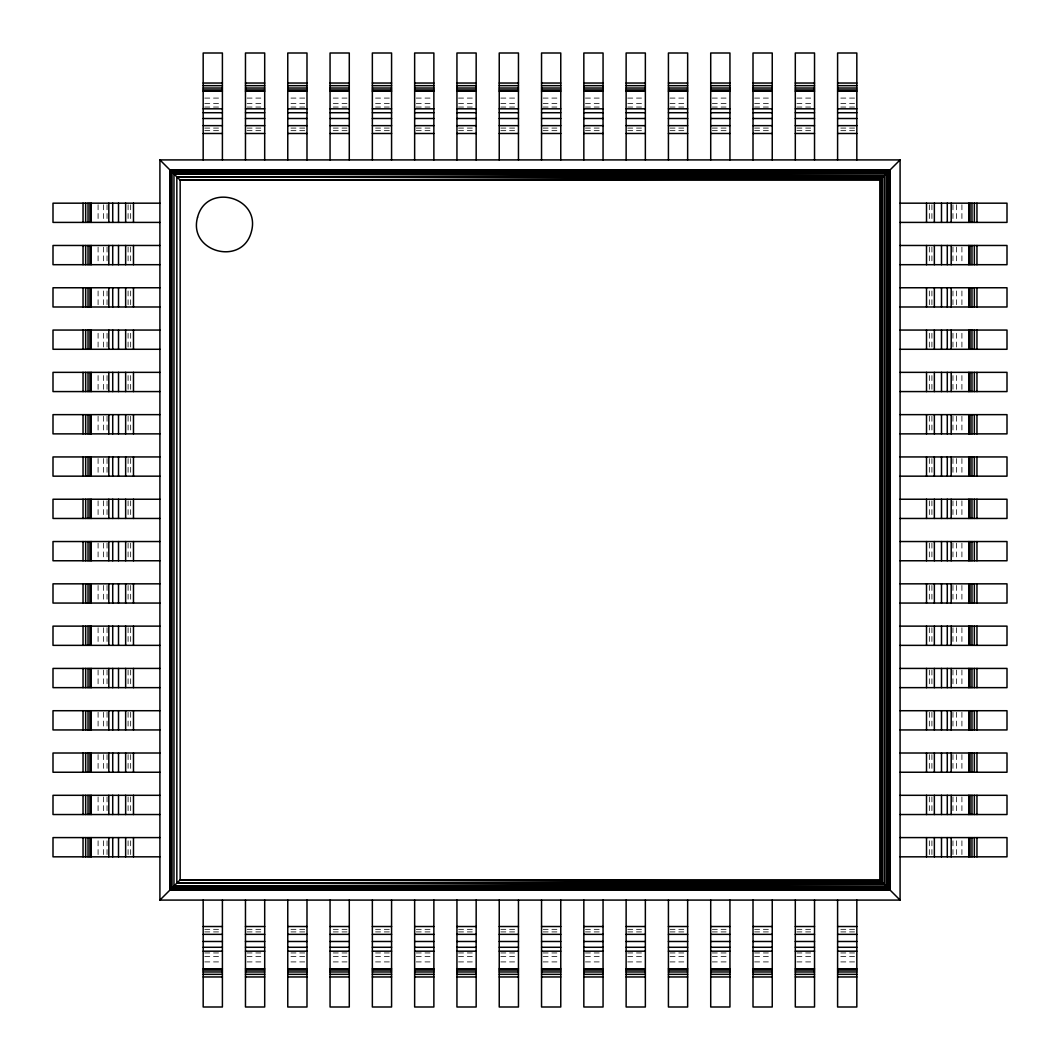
<?xml version="1.0" encoding="UTF-8"?>
<svg xmlns="http://www.w3.org/2000/svg" width="1060" height="1060" viewBox="0 0 1060 1060"><rect width="100%" height="100%" fill="white"/><g stroke="black" fill="none" stroke-linecap="round" stroke-linejoin="round"><path stroke-width="0.75" stroke-dasharray="5 3.75" d="M204.779 98.09L219.195 98.09M247.073 98.09L263.092 98.09M290.97 98.09L305.386 98.09M333.264 98.09L347.68 98.09M375.558 98.09L389.974 98.09M416.249 98.09L432.268 98.09M458.543 98.09L474.562 98.09M500.837 98.09L516.869 98.09M543.131 98.09L559.163 98.09M585.438 98.09L601.457 98.09M627.732 98.09L643.751 98.09M670.026 98.09L684.442 98.09M712.32 98.09L726.736 98.09M754.614 98.09L769.03 98.09M796.908 98.09L812.927 98.09M840.805 98.09L855.221 98.09M204.779 103.416L219.195 103.416M247.073 103.416L263.092 103.416M290.97 103.416L305.386 103.416M333.264 103.416L347.68 103.416M375.558 103.416L389.974 103.416M416.249 103.416L432.268 103.416M458.543 103.416L474.562 103.416M500.837 103.416L516.869 103.416M543.131 103.416L559.163 103.416M585.438 103.416L601.457 103.416M627.732 103.416L643.751 103.416M670.026 103.416L684.442 103.416M712.32 103.416L726.736 103.416M754.614 103.416L769.03 103.416M796.908 103.416L812.927 103.416M840.805 103.416L855.221 103.416M204.779 107.047L219.195 107.047M247.073 107.047L263.092 107.047M290.97 107.047L305.386 107.047M333.264 107.047L347.68 107.047M375.558 107.047L389.974 107.047M416.249 107.047L432.268 107.047M458.543 107.047L474.562 107.047M500.837 107.047L516.869 107.047M543.131 107.047L559.163 107.047M585.438 107.047L601.457 107.047M627.732 107.047L643.751 107.047M670.026 107.047L684.442 107.047M712.32 107.047L726.736 107.047M754.614 107.047L769.03 107.047M796.908 107.047L812.927 107.047M840.805 107.047L855.221 107.047M204.779 128.088L219.195 128.088M247.073 128.088L263.092 128.088M290.97 128.088L305.386 128.088M333.264 128.088L347.68 128.088M375.558 128.088L389.974 128.088M416.249 128.088L432.268 128.088M458.543 128.088L474.562 128.088M500.837 128.088L516.869 128.088M543.131 128.088L559.163 128.088M585.438 128.088L601.457 128.088M627.732 128.088L643.751 128.088M670.026 128.088L684.442 128.088M712.32 128.088L726.736 128.088M754.614 128.088L769.03 128.088M796.908 128.088L812.927 128.088M840.805 128.088L855.221 128.088M204.779 130.658L219.195 130.658M247.073 130.658L263.092 130.658M290.97 130.658L305.386 130.658M333.264 130.658L347.68 130.658M375.558 130.658L389.974 130.658M416.249 130.658L432.268 130.658M458.543 130.658L474.562 130.658M500.837 130.658L516.869 130.658M543.131 130.658L559.163 130.658M585.438 130.658L601.457 130.658M627.732 130.658L643.751 130.658M670.026 130.658L684.442 130.658M712.32 130.658L726.736 130.658M754.614 130.658L769.03 130.658M796.908 130.658L812.927 130.658M840.805 130.658L855.221 130.658M204.779 929.342L219.195 929.342M247.073 929.342L263.092 929.342M290.97 929.342L305.386 929.342M333.264 929.342L347.68 929.342M375.558 929.342L389.974 929.342M416.249 929.342L432.268 929.342M458.543 929.342L474.562 929.342M500.837 929.342L516.869 929.342M543.131 929.342L559.163 929.342M585.438 929.342L601.457 929.342M627.732 929.342L643.751 929.342M670.026 929.342L684.442 929.342M712.32 929.342L726.736 929.342M754.614 929.342L769.03 929.342M796.908 929.342L812.927 929.342M840.805 929.342L855.221 929.342M204.779 931.912L219.195 931.912M247.073 931.912L263.092 931.912M290.97 931.912L305.386 931.912M333.264 931.912L347.68 931.912M375.558 931.912L389.974 931.912M416.249 931.912L432.268 931.912M458.543 931.912L474.562 931.912M500.837 931.912L516.869 931.912M543.131 931.912L559.163 931.912M585.438 931.912L601.457 931.912M627.732 931.912L643.751 931.912M670.026 931.912L684.442 931.912M712.32 931.912L726.736 931.912M754.614 931.912L769.03 931.912M796.908 931.912L812.927 931.912M840.805 931.912L855.221 931.912M204.779 952.953L219.195 952.953M247.073 952.953L263.092 952.953M290.97 952.953L305.386 952.953M333.264 952.953L347.68 952.953M375.558 952.953L389.974 952.953M416.249 952.953L432.268 952.953M458.543 952.953L474.562 952.953M500.837 952.953L516.869 952.953M543.131 952.953L559.163 952.953M585.438 952.953L601.457 952.953M627.732 952.953L643.751 952.953M670.026 952.953L684.442 952.953M712.32 952.953L726.736 952.953M754.614 952.953L769.03 952.953M796.908 952.953L812.927 952.953M840.805 952.953L855.221 952.953M204.779 956.584L219.195 956.584M247.073 956.584L263.092 956.584M290.97 956.584L305.386 956.584M333.264 956.584L347.68 956.584M375.558 956.584L389.974 956.584M416.249 956.584L432.268 956.584M458.543 956.584L474.562 956.584M500.837 956.584L516.869 956.584M543.131 956.584L559.163 956.584M585.438 956.584L601.457 956.584M627.732 956.584L643.751 956.584M670.026 956.584L684.442 956.584M712.32 956.584L726.736 956.584M754.614 956.584L769.03 956.584M796.908 956.584L812.927 956.584M840.805 956.584L855.221 956.584M204.779 961.91L219.195 961.91M247.073 961.91L263.092 961.91M290.97 961.91L305.386 961.91M333.264 961.91L347.68 961.91M375.558 961.91L389.974 961.91M416.249 961.91L432.268 961.91M458.543 961.91L474.562 961.91M500.837 961.91L516.869 961.91M543.131 961.91L559.163 961.91M585.438 961.91L601.457 961.91M627.732 961.91L643.751 961.91M670.026 961.91L684.442 961.91M712.32 961.91L726.736 961.91M754.614 961.91L769.03 961.91M796.908 961.91L812.927 961.91M840.805 961.91L855.221 961.91M961.91 204.779L961.91 219.195M961.91 247.073L961.91 263.092M961.91 290.97L961.91 305.386M961.91 333.264L961.91 347.68M961.91 375.558L961.91 389.974M961.91 416.249L961.91 432.268M961.91 458.543L961.91 474.562M961.91 500.837L961.91 516.869M961.91 543.131L961.91 559.163M961.91 585.438L961.91 601.457M961.91 627.732L961.91 643.751M961.91 670.026L961.91 684.442M961.91 712.32L961.91 726.736M961.91 754.614L961.91 769.03M961.91 796.908L961.91 812.927M961.91 840.805L961.91 855.221M956.584 204.779L956.584 219.195M956.584 247.073L956.584 263.092M956.584 290.97L956.584 305.386M956.584 333.264L956.584 347.68M956.584 375.558L956.584 389.974M956.584 416.249L956.584 432.268M956.584 458.543L956.584 474.562M956.584 500.837L956.584 516.869M956.584 543.131L956.584 559.163M956.584 585.438L956.584 601.457M956.584 627.732L956.584 643.751M956.584 670.026L956.584 684.442M956.584 712.32L956.584 726.736M956.584 754.614L956.584 769.03M956.584 796.908L956.584 812.927M956.584 840.805L956.584 855.221M952.953 204.779L952.953 219.195M952.953 247.073L952.953 263.092M952.953 290.97L952.953 305.386M952.953 333.264L952.953 347.68M952.953 375.558L952.953 389.974M952.953 416.249L952.953 432.268M952.953 458.543L952.953 474.562M952.953 500.837L952.953 516.869M952.953 543.131L952.953 559.163M952.953 585.438L952.953 601.457M952.953 627.732L952.953 643.751M952.953 670.026L952.953 684.442M952.953 712.32L952.953 726.736M952.953 754.614L952.953 769.03M952.953 796.908L952.953 812.927M952.953 840.805L952.953 855.221M931.912 204.779L931.912 219.195M931.912 247.073L931.912 263.092M931.912 290.97L931.912 305.386M931.912 333.264L931.912 347.68M931.912 375.558L931.912 389.974M931.912 416.249L931.912 432.268M931.912 458.543L931.912 474.562M931.912 500.837L931.912 516.869M931.912 543.131L931.912 559.163M931.912 585.438L931.912 601.457M931.912 627.732L931.912 643.751M931.912 670.026L931.912 684.442M931.912 712.32L931.912 726.736M931.912 754.614L931.912 769.03M931.912 796.908L931.912 812.927M931.912 840.805L931.912 855.221M929.342 204.779L929.342 219.195M929.342 247.073L929.342 263.092M929.342 290.97L929.342 305.386M929.342 333.264L929.342 347.68M929.342 375.558L929.342 389.974M929.342 416.249L929.342 432.268M929.342 458.543L929.342 474.562M929.342 500.837L929.342 516.869M929.342 543.131L929.342 559.163M929.342 585.438L929.342 601.457M929.342 627.732L929.342 643.751M929.342 670.026L929.342 684.442M929.342 712.32L929.342 726.736M929.342 754.614L929.342 769.03M929.342 796.908L929.342 812.927M929.342 840.805L929.342 855.221M130.658 204.779L130.658 219.195M130.658 247.073L130.658 263.092M130.658 290.97L130.658 305.386M130.658 333.264L130.658 347.68M130.658 375.558L130.658 389.974M130.658 416.249L130.658 432.268M130.658 458.543L130.658 474.562M130.658 500.837L130.658 516.869M130.658 543.131L130.658 559.163M130.658 585.438L130.658 601.457M130.658 627.732L130.658 643.751M130.658 670.026L130.658 684.442M130.658 712.32L130.658 726.736M130.658 754.614L130.658 769.03M130.658 796.908L130.658 812.927M130.658 840.805L130.658 855.221M128.088 204.779L128.088 219.195M128.088 247.073L128.088 263.092M128.088 290.97L128.088 305.386M128.088 333.264L128.088 347.68M128.088 375.558L128.088 389.974M128.088 416.249L128.088 432.268M128.088 458.543L128.088 474.562M128.088 500.837L128.088 516.869M128.088 543.131L128.088 559.163M128.088 585.438L128.088 601.457M128.088 627.732L128.088 643.751M128.088 670.026L128.088 684.442M128.088 712.32L128.088 726.736M128.088 754.614L128.088 769.03M128.088 796.908L128.088 812.927M128.088 840.805L128.088 855.221M107.047 204.779L107.047 219.195M107.047 247.073L107.047 263.092M107.047 290.97L107.047 305.386M107.047 333.264L107.047 347.68M107.047 375.558L107.047 389.974M107.047 416.249L107.047 432.268M107.047 458.543L107.047 474.562M107.047 500.837L107.047 516.869M107.047 543.131L107.047 559.163M107.047 585.438L107.047 601.457M107.047 627.732L107.047 643.751M107.047 670.026L107.047 684.442M107.047 712.32L107.047 726.736M107.047 754.614L107.047 769.03M107.047 796.908L107.047 812.927M107.047 840.805L107.047 855.221M103.416 204.779L103.416 219.195M103.416 247.073L103.416 263.092M103.416 290.97L103.416 305.386M103.416 333.264L103.416 347.68M103.416 375.558L103.416 389.974M103.416 416.249L103.416 432.268M103.416 458.543L103.416 474.562M103.416 500.837L103.416 516.869M103.416 543.131L103.416 559.163M103.416 585.438L103.416 601.457M103.416 627.732L103.416 643.751M103.416 670.026L103.416 684.442M103.416 712.32L103.416 726.736M103.416 754.614L103.416 769.03M103.416 796.908L103.416 812.927M103.416 840.805L103.416 855.221M98.09 204.779L98.09 219.195M98.09 247.073L98.09 263.092M98.09 290.97L98.09 305.386M98.09 333.264L98.09 347.68M98.09 375.558L98.09 389.974M98.09 416.249L98.09 432.268M98.09 458.543L98.09 474.562M98.09 500.837L98.09 516.869M98.09 543.131L98.09 559.163M98.09 585.438L98.09 601.457M98.09 627.732L98.09 643.751M98.09 670.026L98.09 684.442M98.09 712.32L98.09 726.736M98.09 754.614L98.09 769.03M98.09 796.908L98.09 812.927M98.09 840.805L98.09 855.221"/><path stroke-width="1.5" d="M159.914 900.086L180.173 879.826L180.173 180.173L159.914 159.914L159.914 900.086L900.086 900.086L900.086 159.914L159.914 159.914M900.086 900.086L879.826 879.826L879.826 180.173L900.086 159.914M884.279 884.279L176.834 883.165L882.437 882.437L882.437 177.563L176.834 176.834L881.125 178.875L881.125 881.125L176.834 883.165L176.834 176.834L884.279 175.721L884.279 884.279L173.972 886.028L173.972 173.972L887.525 172.475L887.525 887.525L172.038 887.962L172.038 172.038L888.757 171.243L888.757 888.757L170.753 889.247L170.753 170.753L889.631 170.369L889.631 889.631L170.196 889.804L170.196 170.196L890.175 169.825L890.175 890.175L169.825 890.175L169.825 169.825L890.175 169.825M881.125 178.875L180.173 180.173L879.826 180.173M203.175 83.038L222.401 83.038M245.469 83.038L264.695 83.038M287.764 83.038L306.989 83.038M330.058 83.038L349.283 83.038M372.351 83.038L391.577 83.038M414.645 83.038L433.871 83.038M456.94 83.038L476.165 83.038M499.233 83.038L518.459 83.038M541.541 83.038L560.767 83.038M583.835 83.038L603.06 83.038M626.129 83.038L645.355 83.038M668.423 83.038L687.649 83.038M710.717 83.038L729.942 83.038M753.011 83.038L772.237 83.038M795.305 83.038L814.53 83.038M837.599 83.038L856.824 83.038M203.175 85.661L222.401 85.661M245.469 85.661L264.695 85.661M287.764 85.661L306.989 85.661M330.058 85.661L349.283 85.661M372.351 85.661L391.577 85.661M414.645 85.661L433.871 85.661M456.94 85.661L476.165 85.661M499.233 85.661L518.459 85.661M541.541 85.661L560.767 85.661M583.835 85.661L603.06 85.661M626.129 85.661L645.355 85.661M668.423 85.661L687.649 85.661M710.717 85.661L729.942 85.661M753.011 85.661L772.237 85.661M795.305 85.661L814.53 85.661M837.599 85.661L856.824 85.661M203.175 88.033L222.401 88.033M245.469 88.033L264.695 88.033M287.764 88.033L306.989 88.033M330.058 88.033L349.283 88.033M372.351 88.033L391.577 88.033M414.645 88.033L433.871 88.033M456.94 88.033L476.165 88.033M499.233 88.033L518.459 88.033M541.541 88.033L560.767 88.033M583.835 88.033L603.06 88.033M626.129 88.033L645.355 88.033M668.423 88.033L687.649 88.033M710.717 88.033L729.942 88.033M753.011 88.033L772.237 88.033M795.305 88.033L814.53 88.033M837.599 88.033L856.824 88.033M203.175 89.941L222.401 89.941M245.469 89.941L264.695 89.941M287.764 89.941L306.989 89.941M330.058 89.941L349.283 89.941M372.351 89.941L391.577 89.941M414.645 89.941L433.871 89.941M456.94 89.941L476.165 89.941M499.233 89.941L518.459 89.941M541.541 89.941L560.767 89.941M583.835 89.941L603.06 89.941M626.129 89.941L645.355 89.941M668.423 89.941L687.649 89.941M710.717 89.941L729.942 89.941M753.011 89.941L772.237 89.941M795.305 89.941L814.53 89.941M837.599 89.941L856.824 89.941M203.175 91.253L222.401 91.253M245.469 91.253L264.695 91.253M287.764 91.253L306.989 91.253M330.058 91.253L349.283 91.253M372.351 91.253L391.577 91.253M414.645 91.253L433.871 91.253M456.94 91.253L476.165 91.253M499.233 91.253L518.459 91.253M541.541 91.253L560.767 91.253M583.835 91.253L603.06 91.253M626.129 91.253L645.355 91.253M668.423 91.253L687.649 91.253M710.717 91.253L729.942 91.253M753.011 91.253L772.237 91.253M795.305 91.253L814.53 91.253M837.599 91.253L856.824 91.253M203.175 108.809L222.401 108.809M245.469 108.809L264.695 108.809M287.764 108.809L306.989 108.809M330.058 108.809L349.283 108.809M372.351 108.809L391.577 108.809M414.645 108.809L433.871 108.809M456.94 108.809L476.165 108.809M499.233 108.809L518.459 108.809M541.541 108.809L560.767 108.809M583.835 108.809L603.06 108.809M626.129 108.809L645.355 108.809M668.423 108.809L687.649 108.809M710.717 108.809L729.942 108.809M753.011 108.809L772.237 108.809M795.305 108.809L814.53 108.809M837.599 108.809L856.824 108.809M203.175 112.718L222.401 112.718M245.469 112.718L264.695 112.718M287.764 112.718L306.989 112.718M330.058 112.718L349.283 112.718M372.351 112.718L391.577 112.718M414.645 112.718L433.871 112.718M456.94 112.718L476.165 112.718M499.233 112.718L518.459 112.718M541.541 112.718L560.767 112.718M583.835 112.718L603.06 112.718M626.129 112.718L645.355 112.718M668.423 112.718L687.649 112.718M710.717 112.718L729.942 112.718M753.011 112.718L772.237 112.718M795.305 112.718L814.53 112.718M837.599 112.718L856.824 112.718M203.175 118.508L222.401 118.508M245.469 118.508L264.695 118.508M287.764 118.508L306.989 118.508M330.058 118.508L349.283 118.508M372.351 118.508L391.577 118.508M414.645 118.508L433.871 118.508M456.94 118.508L476.165 118.508M499.233 118.508L518.459 118.508M541.541 118.508L560.767 118.508M583.835 118.508L603.06 118.508M626.129 118.508L645.355 118.508M668.423 118.508L687.649 118.508M710.717 118.508L729.942 118.508M753.011 118.508L772.237 118.508M795.305 118.508L814.53 118.508M837.599 118.508L856.824 118.508M203.175 125.65L222.401 125.65M245.469 125.65L264.695 125.65M287.764 125.65L306.989 125.65M330.058 125.65L349.283 125.65M372.351 125.65L391.577 125.65M414.645 125.65L433.871 125.65M456.94 125.65L476.165 125.65M499.233 125.65L518.459 125.65M541.541 125.65L560.767 125.65M583.835 125.65L603.06 125.65M626.129 125.65L645.355 125.65M668.423 125.65L687.649 125.65M710.717 125.65L729.942 125.65M753.011 125.65L772.237 125.65M795.305 125.65L814.53 125.65M837.599 125.65L856.824 125.65M203.175 133.48L222.401 133.48M245.469 133.48L264.695 133.48M287.764 133.48L306.989 133.48M330.058 133.48L349.283 133.48M372.351 133.48L391.577 133.48M414.645 133.48L433.871 133.48M456.94 133.48L476.165 133.48M499.233 133.48L518.459 133.48M541.541 133.48L560.767 133.48M583.835 133.48L603.06 133.48M626.129 133.48L645.355 133.48M668.423 133.48L687.649 133.48M710.717 133.48L729.942 133.48M753.011 133.48L772.237 133.48M795.305 133.48L814.53 133.48M837.599 133.48L856.824 133.48M170.196 170.196L889.631 170.369M172.038 172.038L887.525 172.475M159.914 203.175L53 203.175L53 222.401L159.914 222.401M900.086 203.175L1007 203.175L1007 222.401L900.086 222.401M159.914 245.469L53 245.469L53 264.695L159.914 264.695M900.086 245.469L1007 245.469L1007 264.695L900.086 264.695M159.914 287.764L53 287.764L53 306.989L159.914 306.989M900.086 287.764L1007 287.764L1007 306.989L900.086 306.989M159.914 330.058L53 330.058L53 349.283L159.914 349.283M900.086 330.058L1007 330.058L1007 349.283L900.086 349.283M159.914 372.351L53 372.351L53 391.577L159.914 391.577M900.086 372.351L1007 372.351L1007 391.577L900.086 391.577M159.914 414.645L53 414.645L53 433.871L159.914 433.871M900.086 414.645L1007 414.645L1007 433.871L900.086 433.871M159.914 456.94L53 456.94L53 476.165L159.914 476.165M900.086 456.94L1007 456.94L1007 476.165L900.086 476.165M159.914 499.233L53 499.233L53 518.459L159.914 518.459M900.086 499.233L1007 499.233L1007 518.459L900.086 518.459M159.914 541.541L53 541.541L53 560.767L159.914 560.767M900.086 541.541L1007 541.541L1007 560.767L900.086 560.767M159.914 583.835L53 583.835L53 603.06L159.914 603.06M900.086 583.835L1007 583.835L1007 603.06L900.086 603.06M159.914 626.129L53 626.129L53 645.355L159.914 645.355M900.086 626.129L1007 626.129L1007 645.355L900.086 645.355M159.914 668.423L53 668.423L53 687.649L159.914 687.649M900.086 668.423L1007 668.423L1007 687.649L900.086 687.649M159.914 710.717L53 710.717L53 729.942L159.914 729.942M900.086 710.717L1007 710.717L1007 729.942L900.086 729.942M159.914 753.011L53 753.011L53 772.237L159.914 772.237M900.086 753.011L1007 753.011L1007 772.237L900.086 772.237M159.914 795.305L53 795.305L53 814.53L159.914 814.53M900.086 795.305L1007 795.305L1007 814.53L900.086 814.53M159.914 837.599L53 837.599L53 856.824L159.914 856.824M900.086 837.599L1007 837.599L1007 856.824L900.086 856.824M879.826 879.826L180.173 879.826L881.125 881.125M170.753 889.247L889.631 889.631M170.196 889.804L890.175 890.175M203.175 926.519L222.401 926.519M245.469 926.519L264.695 926.519M287.764 926.519L306.989 926.519M330.058 926.519L349.283 926.519M372.351 926.519L391.577 926.519M414.645 926.519L433.871 926.519M456.94 926.519L476.165 926.519M499.233 926.519L518.459 926.519M541.541 926.519L560.767 926.519M583.835 926.519L603.06 926.519M626.129 926.519L645.355 926.519M668.423 926.519L687.649 926.519M710.717 926.519L729.942 926.519M753.011 926.519L772.237 926.519M795.305 926.519L814.53 926.519M837.599 926.519L856.824 926.519M203.175 934.35L222.401 934.35M245.469 934.35L264.695 934.35M287.764 934.35L306.989 934.35M330.058 934.35L349.283 934.35M372.351 934.35L391.577 934.35M414.645 934.35L433.871 934.35M456.94 934.35L476.165 934.35M499.233 934.35L518.459 934.35M541.541 934.35L560.767 934.35M583.835 934.35L603.06 934.35M626.129 934.35L645.355 934.35M668.423 934.35L687.649 934.35M710.717 934.35L729.942 934.35M753.011 934.35L772.237 934.35M795.305 934.35L814.53 934.35M837.599 934.35L856.824 934.35M203.175 941.492L222.401 941.492M245.469 941.492L264.695 941.492M287.764 941.492L306.989 941.492M330.058 941.492L349.283 941.492M372.351 941.492L391.577 941.492M414.645 941.492L433.871 941.492M456.94 941.492L476.165 941.492M499.233 941.492L518.459 941.492M541.541 941.492L560.767 941.492M583.835 941.492L603.06 941.492M626.129 941.492L645.355 941.492M668.423 941.492L687.649 941.492M710.717 941.492L729.942 941.492M753.011 941.492L772.237 941.492M795.305 941.492L814.53 941.492M837.599 941.492L856.824 941.492M203.175 947.282L222.401 947.282M245.469 947.282L264.695 947.282M287.764 947.282L306.989 947.282M330.058 947.282L349.283 947.282M372.351 947.282L391.577 947.282M414.645 947.282L433.871 947.282M456.94 947.282L476.165 947.282M499.233 947.282L518.459 947.282M541.541 947.282L560.767 947.282M583.835 947.282L603.06 947.282M626.129 947.282L645.355 947.282M668.423 947.282L687.649 947.282M710.717 947.282L729.942 947.282M753.011 947.282L772.237 947.282M795.305 947.282L814.53 947.282M837.599 947.282L856.824 947.282M203.175 951.191L222.401 951.191M245.469 951.191L264.695 951.191M287.764 951.191L306.989 951.191M330.058 951.191L349.283 951.191M372.351 951.191L391.577 951.191M414.645 951.191L433.871 951.191M456.94 951.191L476.165 951.191M499.233 951.191L518.459 951.191M541.541 951.191L560.767 951.191M583.835 951.191L603.06 951.191M626.129 951.191L645.355 951.191M668.423 951.191L687.649 951.191M710.717 951.191L729.942 951.191M753.011 951.191L772.237 951.191M795.305 951.191L814.53 951.191M837.599 951.191L856.824 951.191M203.175 968.747L222.401 968.747M245.469 968.747L264.695 968.747M287.764 968.747L306.989 968.747M330.058 968.747L349.283 968.747M372.351 968.747L391.577 968.747M414.645 968.747L433.871 968.747M456.94 968.747L476.165 968.747M499.233 968.747L518.459 968.747M541.541 968.747L560.767 968.747M583.835 968.747L603.06 968.747M626.129 968.747L645.355 968.747M668.423 968.747L687.649 968.747M710.717 968.747L729.942 968.747M753.011 968.747L772.237 968.747M795.305 968.747L814.53 968.747M837.599 968.747L856.824 968.747M203.175 970.059L222.401 970.059M245.469 970.059L264.695 970.059M287.764 970.059L306.989 970.059M330.058 970.059L349.283 970.059M372.351 970.059L391.577 970.059M414.645 970.059L433.871 970.059M456.94 970.059L476.165 970.059M499.233 970.059L518.459 970.059M541.541 970.059L560.767 970.059M583.835 970.059L603.06 970.059M626.129 970.059L645.355 970.059M668.423 970.059L687.649 970.059M710.717 970.059L729.942 970.059M753.011 970.059L772.237 970.059M795.305 970.059L814.53 970.059M837.599 970.059L856.824 970.059M203.175 971.967L222.401 971.967M245.469 971.967L264.695 971.967M287.764 971.967L306.989 971.967M330.058 971.967L349.283 971.967M372.351 971.967L391.577 971.967M414.645 971.967L433.871 971.967M456.94 971.967L476.165 971.967M499.233 971.967L518.459 971.967M541.541 971.967L560.767 971.967M583.835 971.967L603.06 971.967M626.129 971.967L645.355 971.967M668.423 971.967L687.649 971.967M710.717 971.967L729.942 971.967M753.011 971.967L772.237 971.967M795.305 971.967L814.53 971.967M837.599 971.967L856.824 971.967M203.175 974.339L222.401 974.339M245.469 974.339L264.695 974.339M287.764 974.339L306.989 974.339M330.058 974.339L349.283 974.339M372.351 974.339L391.577 974.339M414.645 974.339L433.871 974.339M456.94 974.339L476.165 974.339M499.233 974.339L518.459 974.339M541.541 974.339L560.767 974.339M583.835 974.339L603.06 974.339M626.129 974.339L645.355 974.339M668.423 974.339L687.649 974.339M710.717 974.339L729.942 974.339M753.011 974.339L772.237 974.339M795.305 974.339L814.53 974.339M837.599 974.339L856.824 974.339M203.175 976.962L222.401 976.962M245.469 976.962L264.695 976.962M287.764 976.962L306.989 976.962M330.058 976.962L349.283 976.962M372.351 976.962L391.577 976.962M414.645 976.962L433.871 976.962M456.94 976.962L476.165 976.962M499.233 976.962L518.459 976.962M541.541 976.962L560.767 976.962M583.835 976.962L603.06 976.962M626.129 976.962L645.355 976.962M668.423 976.962L687.649 976.962M710.717 976.962L729.942 976.962M753.011 976.962L772.237 976.962M795.305 976.962L814.53 976.962M837.599 976.962L856.824 976.962M170.753 170.753L888.757 171.243M887.525 887.525L173.972 886.028L886.014 886.014L886.014 173.986L173.972 173.972L884.279 175.721M172.038 887.962L888.757 888.757M976.962 203.175L976.962 222.401M976.962 245.469L976.962 264.695M976.962 287.764L976.962 306.989M976.962 330.058L976.962 349.283M976.962 372.351L976.962 391.577M976.962 414.645L976.962 433.871M976.962 456.94L976.962 476.165M976.962 499.233L976.962 518.459M976.962 541.541L976.962 560.767M976.962 583.835L976.962 603.06M976.962 626.129L976.962 645.355M976.962 668.423L976.962 687.649M976.962 710.717L976.962 729.942M976.962 753.011L976.962 772.237M976.962 795.305L976.962 814.53M976.962 837.599L976.962 856.824M974.339 203.175L974.339 222.401M974.339 245.469L974.339 264.695M974.339 287.764L974.339 306.989M974.339 330.058L974.339 349.283M974.339 372.351L974.339 391.577M974.339 414.645L974.339 433.871M974.339 456.94L974.339 476.165M974.339 499.233L974.339 518.459M974.339 541.541L974.339 560.767M974.339 583.835L974.339 603.06M974.339 626.129L974.339 645.355M974.339 668.423L974.339 687.649M974.339 710.717L974.339 729.942M974.339 753.011L974.339 772.237M974.339 795.305L974.339 814.53M974.339 837.599L974.339 856.824M971.967 203.175L971.967 222.401M971.967 245.469L971.967 264.695M971.967 287.764L971.967 306.989M971.967 330.058L971.967 349.283M971.967 372.351L971.967 391.577M971.967 414.645L971.967 433.871M971.967 456.94L971.967 476.165M971.967 499.233L971.967 518.459M971.967 541.541L971.967 560.767M971.967 583.835L971.967 603.06M971.967 626.129L971.967 645.355M971.967 668.423L971.967 687.649M971.967 710.717L971.967 729.942M971.967 753.011L971.967 772.237M971.967 795.305L971.967 814.53M971.967 837.599L971.967 856.824M970.059 203.175L970.059 222.401M970.059 245.469L970.059 264.695M970.059 287.764L970.059 306.989M970.059 330.058L970.059 349.283M970.059 372.351L970.059 391.577M970.059 414.645L970.059 433.871M970.059 456.94L970.059 476.165M970.059 499.233L970.059 518.459M970.059 541.541L970.059 560.767M970.059 583.835L970.059 603.06M970.059 626.129L970.059 645.355M970.059 668.423L970.059 687.649M970.059 710.717L970.059 729.942M970.059 753.011L970.059 772.237M970.059 795.305L970.059 814.53M970.059 837.599L970.059 856.824M968.747 203.175L968.747 222.401M968.747 245.469L968.747 264.695M968.747 287.764L968.747 306.989M968.747 330.058L968.747 349.283M968.747 372.351L968.747 391.577M968.747 414.645L968.747 433.871M968.747 456.94L968.747 476.165M968.747 499.233L968.747 518.459M968.747 541.541L968.747 560.767M968.747 583.835L968.747 603.06M968.747 626.129L968.747 645.355M968.747 668.423L968.747 687.649M968.747 710.717L968.747 729.942M968.747 753.011L968.747 772.237M968.747 795.305L968.747 814.53M968.747 837.599L968.747 856.824M951.191 203.175L951.191 222.401M951.191 245.469L951.191 264.695M951.191 287.764L951.191 306.989M951.191 330.058L951.191 349.283M951.191 372.351L951.191 391.577M951.191 414.645L951.191 433.871M951.191 456.94L951.191 476.165M951.191 499.233L951.191 518.459M951.191 541.541L951.191 560.767M951.191 583.835L951.191 603.06M951.191 626.129L951.191 645.355M951.191 668.423L951.191 687.649M951.191 710.717L951.191 729.942M951.191 753.011L951.191 772.237M951.191 795.305L951.191 814.53M951.191 837.599L951.191 856.824M947.282 203.175L947.282 222.401M947.282 245.469L947.282 264.695M947.282 287.764L947.282 306.989M947.282 330.058L947.282 349.283M947.282 372.351L947.282 391.577M947.282 414.645L947.282 433.871M947.282 456.94L947.282 476.165M947.282 499.233L947.282 518.459M947.282 541.541L947.282 560.767M947.282 583.835L947.282 603.06M947.282 626.129L947.282 645.355M947.282 668.423L947.282 687.649M947.282 710.717L947.282 729.942M947.282 753.011L947.282 772.237M947.282 795.305L947.282 814.53M947.282 837.599L947.282 856.824M941.492 203.175L941.492 222.401M941.492 245.469L941.492 264.695M941.492 287.764L941.492 306.989M941.492 330.058L941.492 349.283M941.492 372.351L941.492 391.577M941.492 414.645L941.492 433.871M941.492 456.94L941.492 476.165M941.492 499.233L941.492 518.459M941.492 541.541L941.492 560.767M941.492 583.835L941.492 603.06M941.492 626.129L941.492 645.355M941.492 668.423L941.492 687.649M941.492 710.717L941.492 729.942M941.492 753.011L941.492 772.237M941.492 795.305L941.492 814.53M941.492 837.599L941.492 856.824M934.35 203.175L934.35 222.401M934.35 245.469L934.35 264.695M934.35 287.764L934.35 306.989M934.35 330.058L934.35 349.283M934.35 372.351L934.35 391.577M934.35 414.645L934.35 433.871M934.35 456.94L934.35 476.165M934.35 499.233L934.35 518.459M934.35 541.541L934.35 560.767M934.35 583.835L934.35 603.06M934.35 626.129L934.35 645.355M934.35 668.423L934.35 687.649M934.35 710.717L934.35 729.942M934.35 753.011L934.35 772.237M934.35 795.305L934.35 814.53M934.35 837.599L934.35 856.824M926.519 203.175L926.519 222.401M926.519 245.469L926.519 264.695M926.519 287.764L926.519 306.989M926.519 330.058L926.519 349.283M926.519 372.351L926.519 391.577M926.519 414.645L926.519 433.871M926.519 456.94L926.519 476.165M926.519 499.233L926.519 518.459M926.519 541.541L926.519 560.767M926.519 583.835L926.519 603.06M926.519 626.129L926.519 645.355M926.519 668.423L926.519 687.649M926.519 710.717L926.519 729.942M926.519 753.011L926.519 772.237M926.519 795.305L926.519 814.53M926.519 837.599L926.519 856.824M856.824 159.914L856.824 53L837.599 53L837.599 159.914M856.824 900.086L856.824 1007L837.599 1007L837.599 900.086M814.53 159.914L814.53 53L795.305 53L795.305 159.914M814.53 900.086L814.53 1007L795.305 1007L795.305 900.086M772.237 159.914L772.237 53L753.011 53L753.011 159.914M772.237 900.086L772.237 1007L753.011 1007L753.011 900.086M729.942 159.914L729.942 53L710.717 53L710.717 159.914M729.942 900.086L729.942 1007L710.717 1007L710.717 900.086M687.649 159.914L687.649 53L668.423 53L668.423 159.914M687.649 900.086L687.649 1007L668.423 1007L668.423 900.086M645.355 159.914L645.355 53L626.129 53L626.129 159.914M645.355 900.086L645.355 1007L626.129 1007L626.129 900.086M603.06 159.914L603.06 53L583.835 53L583.835 159.914M603.06 900.086L603.06 1007L583.835 1007L583.835 900.086M560.767 159.914L560.767 53L541.541 53L541.541 159.914M560.767 900.086L560.767 1007L541.541 1007L541.541 900.086M518.459 159.914L518.459 53L499.233 53L499.233 159.914M518.459 900.086L518.459 1007L499.233 1007L499.233 900.086M476.165 159.914L476.165 53L456.94 53L456.94 159.914M476.165 900.086L476.165 1007L456.94 1007L456.94 900.086M433.871 159.914L433.871 53L414.645 53L414.645 159.914M433.871 900.086L433.871 1007L414.645 1007L414.645 900.086M391.577 159.914L391.577 53L372.351 53L372.351 159.914M391.577 900.086L391.577 1007L372.351 1007L372.351 900.086M349.283 159.914L349.283 53L330.058 53L330.058 159.914M349.283 900.086L349.283 1007L330.058 1007L330.058 900.086M306.989 159.914L306.989 53L287.764 53L287.764 159.914M306.989 900.086L306.989 1007L287.764 1007L287.764 900.086M264.695 159.914L264.695 53L245.469 53L245.469 159.914M264.695 900.086L264.695 1007L245.469 1007L245.469 900.086M222.401 159.914L222.401 53L203.175 53L203.175 159.914M222.401 900.086L222.401 1007L203.175 1007L203.175 900.086M133.48 203.175L133.48 222.401M133.48 245.469L133.48 264.695M133.48 287.764L133.48 306.989M133.48 330.058L133.48 349.283M133.48 372.351L133.48 391.577M133.48 414.645L133.48 433.871M133.48 456.94L133.48 476.165M133.48 499.233L133.48 518.459M133.48 541.541L133.48 560.767M133.48 583.835L133.48 603.06M133.48 626.129L133.48 645.355M133.48 668.423L133.48 687.649M133.48 710.717L133.48 729.942M133.48 753.011L133.48 772.237M133.48 795.305L133.48 814.53M133.48 837.599L133.48 856.824M125.65 203.175L125.65 222.401M125.65 245.469L125.65 264.695M125.65 287.764L125.65 306.989M125.65 330.058L125.65 349.283M125.65 372.351L125.65 391.577M125.65 414.645L125.65 433.871M125.65 456.94L125.65 476.165M125.65 499.233L125.65 518.459M125.65 541.541L125.65 560.767M125.65 583.835L125.65 603.06M125.65 626.129L125.65 645.355M125.65 668.423L125.65 687.649M125.65 710.717L125.65 729.942M125.65 753.011L125.65 772.237M125.65 795.305L125.65 814.53M125.65 837.599L125.65 856.824M118.508 203.175L118.508 222.401M118.508 245.469L118.508 264.695M118.508 287.764L118.508 306.989M118.508 330.058L118.508 349.283M118.508 372.351L118.508 391.577M118.508 414.645L118.508 433.871M118.508 456.94L118.508 476.165M118.508 499.233L118.508 518.459M118.508 541.541L118.508 560.767M118.508 583.835L118.508 603.06M118.508 626.129L118.508 645.355M118.508 668.423L118.508 687.649M118.508 710.717L118.508 729.942M118.508 753.011L118.508 772.237M118.508 795.305L118.508 814.53M118.508 837.599L118.508 856.824M112.718 203.175L112.718 222.401M112.718 245.469L112.718 264.695M112.718 287.764L112.718 306.989M112.718 330.058L112.718 349.283M112.718 372.351L112.718 391.577M112.718 414.645L112.718 433.871M112.718 456.94L112.718 476.165M112.718 499.233L112.718 518.459M112.718 541.541L112.718 560.767M112.718 583.835L112.718 603.06M112.718 626.129L112.718 645.355M112.718 668.423L112.718 687.649M112.718 710.717L112.718 729.942M112.718 753.011L112.718 772.237M112.718 795.305L112.718 814.53M112.718 837.599L112.718 856.824M108.809 203.175L108.809 222.401M108.809 245.469L108.809 264.695M108.809 287.764L108.809 306.989M108.809 330.058L108.809 349.283M108.809 372.351L108.809 391.577M108.809 414.645L108.809 433.871M108.809 456.94L108.809 476.165M108.809 499.233L108.809 518.459M108.809 541.541L108.809 560.767M108.809 583.835L108.809 603.06M108.809 626.129L108.809 645.355M108.809 668.423L108.809 687.649M108.809 710.717L108.809 729.942M108.809 753.011L108.809 772.237M108.809 795.305L108.809 814.53M108.809 837.599L108.809 856.824M91.253 203.175L91.253 222.401M91.253 245.469L91.253 264.695M91.253 287.764L91.253 306.989M91.253 330.058L91.253 349.283M91.253 372.351L91.253 391.577M91.253 414.645L91.253 433.871M91.253 456.94L91.253 476.165M91.253 499.233L91.253 518.459M91.253 541.541L91.253 560.767M91.253 583.835L91.253 603.06M91.253 626.129L91.253 645.355M91.253 668.423L91.253 687.649M91.253 710.717L91.253 729.942M91.253 753.011L91.253 772.237M91.253 795.305L91.253 814.53M91.253 837.599L91.253 856.824M89.941 203.175L89.941 222.401M89.941 245.469L89.941 264.695M89.941 287.764L89.941 306.989M89.941 330.058L89.941 349.283M89.941 372.351L89.941 391.577M89.941 414.645L89.941 433.871M89.941 456.94L89.941 476.165M89.941 499.233L89.941 518.459M89.941 541.541L89.941 560.767M89.941 583.835L89.941 603.06M89.941 626.129L89.941 645.355M89.941 668.423L89.941 687.649M89.941 710.717L89.941 729.942M89.941 753.011L89.941 772.237M89.941 795.305L89.941 814.53M89.941 837.599L89.941 856.824M88.033 203.175L88.033 222.401M88.033 245.469L88.033 264.695M88.033 287.764L88.033 306.989M88.033 330.058L88.033 349.283M88.033 372.351L88.033 391.577M88.033 414.645L88.033 433.871M88.033 456.94L88.033 476.165M88.033 499.233L88.033 518.459M88.033 541.541L88.033 560.767M88.033 583.835L88.033 603.06M88.033 626.129L88.033 645.355M88.033 668.423L88.033 687.649M88.033 710.717L88.033 729.942M88.033 753.011L88.033 772.237M88.033 795.305L88.033 814.53M88.033 837.599L88.033 856.824M85.661 203.175L85.661 222.401M85.661 245.469L85.661 264.695M85.661 287.764L85.661 306.989M85.661 330.058L85.661 349.283M85.661 372.351L85.661 391.577M85.661 414.645L85.661 433.871M85.661 456.94L85.661 476.165M85.661 499.233L85.661 518.459M85.661 541.541L85.661 560.767M85.661 583.835L85.661 603.06M85.661 626.129L85.661 645.355M85.661 668.423L85.661 687.649M85.661 710.717L85.661 729.942M85.661 753.011L85.661 772.237M85.661 795.305L85.661 814.53M85.661 837.599L85.661 856.824M83.038 203.175L83.038 222.401M83.038 245.469L83.038 264.695M83.038 287.764L83.038 306.989M83.038 330.058L83.038 349.283M83.038 372.351L83.038 391.577M83.038 414.645L83.038 433.871M83.038 456.94L83.038 476.165M83.038 499.233L83.038 518.459M83.038 541.541L83.038 560.767M83.038 583.835L83.038 603.06M83.038 626.129L83.038 645.355M83.038 668.423L83.038 687.649M83.038 710.717L83.038 729.942M83.038 753.011L83.038 772.237M83.038 795.305L83.038 814.53M83.038 837.599L83.038 856.824M197.557 217.26C187.832 252.108 242.382 266.723 251.392 231.69C261.104 196.842 206.567 182.214 197.557 217.26"/></g></svg>
